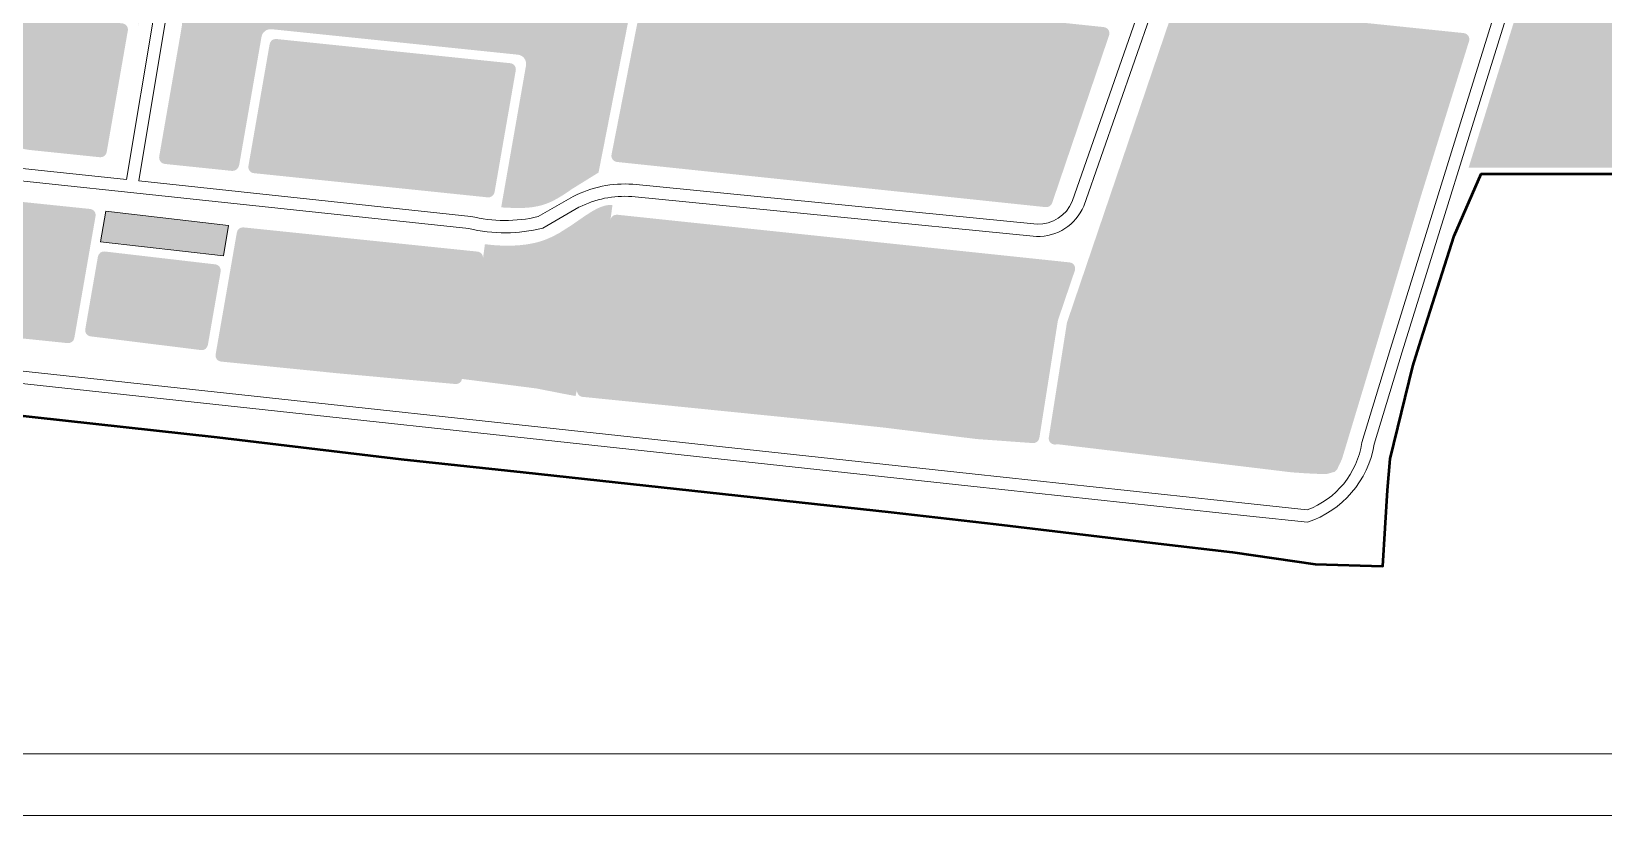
# Model space of a CAD drawing. Header units: millimetres. Extents: x 4297 to 8427, y -1478 to 1634.
# Drawn here: x 8071.6 to 8198.9, y -1477.7 to -1414.2 of the extents above; entities that cross this region are included whole.
import ezdxf

# ---------------------------------------------------------------- set-up
doc = ezdxf.new("R2010")
doc.units = ezdxf.units.MM
doc.header["$LTSCALE"] = 0.1
for name, color, linetype, lineweight in [('1_CARTIGLIO', 7, 'Continuous', 9), ('4_ RETINO PARCHEGGIO', 4, 'Continuous', 9), ('4_AREA DI PROGETTO', 1, 'Continuous', 50), ('4_PISTACICL', 30, 'Continuous', 20), ('4_RETINO ASILO', 2, 'Continuous', 9), ('4_RETINO VERDE PUBBLICO', 3, 'Continuous', 9), ('4L - Strade', 10, 'Continuous', 20), ('_mu 2', 1, 'Continuous', 9)]:
    doc.layers.add(name, color=color, linetype=linetype, lineweight=lineweight)

msp = doc.modelspace()

# ---------------------------------------------------------------- hatches: boundary and pattern name
at = {"layer": '4_ RETINO PARCHEGGIO', "ltscale": 5, "transparency": 33554687}
h = msp.add_hatch(color=256, dxfattribs=at)
h.dxf.hatch_style = 1
h.paths.add_polyline_path([(8109.706610576746, -1431.540139554719), (8109.058800710152, -1431.502178588474), (8108.691669395625, -1431.467516358318), (8108.330110133743, -1431.424181756185), (8108.172872029356, -1432.609744428727), (8106.479153794433, -1442.343788238822), (8112.50548541521, -1443.116360951487), (8114.958812305119, -1443.597180222364), (8115.668727546514, -1443.727307792686), (8115.800506228188, -1443.202124645267), (8118.497825279481, -1429.439353974437), (8118.664486832435, -1428.244421708012), (8118.496378500341, -1428.241247254566), (8118.328722489934, -1428.253719611703), (8118.162937601668, -1428.280321829506), (8117.999646002119, -1428.319325407814), (8117.840603263715, -1428.368513777642), (8117.684586285988, -1428.426550911865), (8117.531628267241, -1428.491965218173), (8117.381468102695, -1428.563551299648), (8117.114627273879, -1428.706308076625), (8116.854609346873, -1428.861076163852), (8116.348759729342, -1429.192486786073), (8115.356789048281, -1429.881137339843), (8114.338548511376, -1430.526982807457), (8113.804640801458, -1430.809626941043), (8113.250665700298, -1431.050916229617), (8113.056333880803, -1431.121985809786), (8112.85974044879, -1431.186537450173), (8112.661191697369, -1431.244731208631), (8112.460974613909, -1431.296889197652), (8112.259483203114, -1431.343288432035), (8112.056818799292, -1431.38425453756), (8111.85319203725, -1431.420060044914), (8111.648765202694, -1431.450964930396), (8111.327337342909, -1431.49008887679), (8111.004800983896, -1431.518617687403), (8110.6809267656, -1431.537321501872), (8110.356654042493, -1431.546788985558), (8110.031022113919, -1431.547571407963)])
h = msp.add_hatch(color=256, dxfattribs=at)
h.dxf.hatch_style = 1
h.paths.add_polyline_path([(8087.580475437223, -1429.91480561317), (8077.631549234618, -1428.755153100105), (8077.202311143994, -1431.222046526028), (8087.151136355581, -1432.381687267523)])
at = {"layer": '4_RETINO ASILO', "transparency": 33554687}
h = msp.add_hatch(color=256, dxfattribs=at)
h.dxf.hatch_style = 1
h.paths.add_polyline_path([(8188.032114965786, -1414.956640179463, 0.4659287461962187), (8187.602577435441, -1414.322835455886), (8164.642764434408, -1411.946250326443, 0.3500097569056167), (8164.117812089828, -1412.282893973899), (8155.46384084223, -1437.78032624394), (8153.995437102808, -1447.083028335282, 0.5747369514575991), (8154.665082407181, -1447.629076739636), (8170.83064106885, -1449.568019147313), (8173.643141068854, -1449.90951914741), (8174.826641068896, -1449.991519147347), (8175.94364106898, -1450.042519147325), (8176.518141068851, -1450.042519147325), (8177.139141068895, -1449.86851914721), (8177.346141068949, -1449.661519147272), (8177.539391068902, -1449.254269147341), (8177.732641068855, -1448.84701914741), (8180.541141068898, -1439.532519147549), (8184.146641068961, -1427.476019147135)])
at = {"layer": '4_RETINO VERDE PUBBLICO'}
h = msp.add_hatch(color=256, dxfattribs=at)
h.dxf.hatch_style = 1
h.paths.add_polyline_path([(8079.131765966522, -1407.781904233806, -0.2082085298665943), (8076.507380868459, -1399.755979345322), (8075.247364186084, -1406.89531847274, -0.4142135623730764), (8074.378426502401, -1407.503551406635), (8071.619144402396, -1407.219280373725, 0.3995389739464241), (8071.073746372914, -1407.64043500551), (8070.500817677925, -1411.355255007376, 0.428126960046668), (8070.942196852836, -1411.928674499231), (8079.586213496281, -1412.846233505317, -0.4284639220064919), (8080.248151576679, -1413.707206882382, 0.1900022545374702)])
edge = h.paths.add_edge_path()
edge.add_line((8101.269993597111, -1391.826314210894), (8103.175275203244, -1382.009615891202))
edge.add_arc((8102.558998943119, -1382.005475286452), 0.6162901698081829, 359.6150499013746, 443.3235789071551)
edge.add_line((8102.630650075862, -1381.393364439808), (8094.873058552474, -1379.872980215683))
edge.add_arc((8095.113468187914, -1378.646316770729), 1.249999999999932, 168.9113421386909, 258.9113421386899, ccw=False)
edge.add_line((8093.886804742959, -1378.40590713529), (8094.656115576361, -1374.480584111435))
edge.add_arc((8099.808102045171, -1375.490304580278), 5.250000000000327, 117.49007419144289, 168.9113421387035, ccw=False)
edge.add_line((8097.384728598156, -1370.833077815742), (8100.649991552973, -1368.903774953624))
edge.add_arc((8098.951941912273, -1365.560254740179), 3.750000000000475, 296.9243221183434, 348.9113421386982)
edge.add_line((8102.631932247138, -1366.281483646495), (8105.692390283852, -1350.665836662935))
edge.add_arc((8105.20172490587, -1350.56967280876), 0.4999999999998301, 348.911342138692, 439.0162614634485)
edge.add_line((8105.296990098928, -1350.078832159474), (8104.609286059611, -1349.945358580691))
edge.add_arc((8106.181161745072, -1341.846487867471), 8.24999999999984, 169.0211036309185, 259.0162614635226, ccw=False)
edge.add_line((8098.082158218787, -1340.275296637474), (8100.513401719059, -1327.742990380902))
edge.add_arc((8100.022553020497, -1327.647766669993), 0.4999999999996172, 349.0211036309017, 449.3754633954624)
edge.add_line((8100.028003022597, -1327.147796373398), (8095.71050037404, -1326.301915639939))
edge.add_arc((8095.614368484425, -1326.792587281466), 0.5000000000001271, 78.9150746676125, 170.5244570865996)
edge.add_line((8095.121190502748, -1326.71027398735), (8093.398267325203, -1337.033123830835))
edge.add_arc((8092.658500352686, -1336.90965388966), 0.7499999999998731, 258.94549375496047, 350.524457086626, ccw=False)
edge.add_line((8092.514693294666, -1337.645737804756), (8083.95760267434, -1335.973958267014))
edge.add_arc((8083.861731302326, -1336.464680877078), 0.4999999999999505, 78.94549375494553, 170.5244570866125)
edge.add_line((8083.368553320648, -1336.382367582961), (8082.627276890491, -1340.823706222292))
edge.add_arc((8083.120454872169, -1340.906019516409), 0.5000000000001739, 170.5244570866596, 258.9727463278946)
edge.add_line((8083.024816921792, -1341.396787671904), (8085.758268116719, -1341.929466222485))
edge.add_arc((8085.614811191152, -1342.665618455727), 0.7500000000001333, -9.475542913382526, 78.97274632787258, ccw=False)
edge.add_line((8086.354578163669, -1342.789088396901), (8085.187891528388, -1349.779261323571))
edge.add_line((8085.187891528388, -1349.779261323571), (8084.822449659516, -1351.967538407277))
edge.add_arc((8085.315623211705, -1352.04987823616), 0.4999999999997544, 170.5213743517283, 258.9113421387201)
edge.add_line((8085.21945935753, -1352.540543614142), (8093.496971347176, -1354.162825298621))
edge.add_arc((8093.256561711738, -1355.389488743576), 1.249999999999932, -11.088657861309116, 78.91134213868992, ccw=False)
edge.add_line((8094.483225156692, -1355.629898379015), (8093.713914323291, -1359.555221402869))
edge.add_arc((8088.56192785448, -1358.545500934027), 5.250000000000796, 297.49007419144124, 348.9113421387032, ccw=False)
edge.add_line((8090.985301301494, -1363.202727698563), (8087.720038346677, -1365.13203056068))
edge.add_arc((8089.418087987377, -1368.475550774126), 3.750000000000427, 116.9243221183515, 168.9113421386197)
edge.add_line((8085.738097652514, -1367.754321867804), (8084.860120103304, -1372.728714852432))
edge.add_line((8084.860120103304, -1372.728714852432), (8083.420816302016, -1381.127853294905))
edge.add_line((8083.420816302016, -1381.127853294905), (8081.513172404, -1391.95090399536))
edge.add_line((8081.513172403999, -1391.950903995361), (8080.220713356652, -1398.851559516366))
edge.add_arc((8087.038689816904, -1400.754396795423), 7.078530407021162, 164.4060494301856, 223.5327388167462)
edge.add_arc((8072.175055645205, -1412.160437616707), 11.71993753504264, -10.644065760020396, 33.863673016230905, ccw=False)
edge.add_line((8083.693335045887, -1414.325195218181), (8081.955226911713, -1424.321642736444))
edge.add_arc((8082.47852249851, -1424.400830008319), 0.5292531484913967, 171.3950488221234, 267.3251585803963)
edge.add_line((8082.453823400657, -1424.929506515981), (8087.879540726317, -1425.491113620574))
edge.add_arc((8087.87439189883, -1424.925237537711), 0.5658995066098127, 270.5213119137791, 352.7296289951131)
edge.add_line((8088.435741583628, -1424.99685305949), (8090.240501407736, -1414.624637166472))
edge.add_arc((8090.979399444083, -1414.753205015799), 0.7499999999999772, 84.09045276542071, 170.1293879365361, ccw=False)
edge.add_line((8091.056618156606, -1414.00719075961), (8101.027292626381, -1415.039238926465))
edge.add_line((8101.027292626381, -1415.039238926465), (8110.997967096154, -1416.071287093321))
edge.add_arc((8110.920748383633, -1416.817301349509), 0.7499999999998496, -9.870612063485282, 84.09045276556111, ccw=False)
edge.add_line((8111.659646419981, -1416.945869198835), (8109.648121533166, -1428.444835070827))
edge.add_line((8109.648121533166, -1428.444835070826), (8110.637447217163, -1428.49088213306))
edge.add_line((8110.637447217162, -1428.49088213306), (8111.133136149439, -1428.495781253709))
edge.add_line((8111.133136149439, -1428.495781253709), (8111.628534108518, -1428.478043968918))
edge.add_line((8111.628534108517, -1428.478043968918), (8111.961171815499, -1428.450935179082))
edge.add_line((8111.961171815499, -1428.450935179082), (8112.292404964546, -1428.409037097862))
edge.add_line((8112.292404964546, -1428.409037097862), (8112.68668406364, -1428.331805694848))
edge.add_line((8112.68668406364, -1428.331805694848), (8113.010810448632, -1428.246326579136))
edge.add_line((8113.010810448632, -1428.246326579136), (8113.328779477017, -1428.139365898482))
edge.add_line((8113.328779477017, -1428.139365898482), (8113.577072478542, -1428.03760879071))
edge.add_line((8113.577072478542, -1428.03760879071), (8113.820311810288, -1427.924332040592))
edge.add_line((8113.820311810287, -1427.924332040592), (8114.226760124833, -1427.707807770934))
edge.add_line((8114.226760124833, -1427.707807770934), (8114.620454378512, -1427.4701551793))
edge.add_line((8114.620454378511, -1427.4701551793), (8115.004574881748, -1427.217562174712))
edge.add_line((8115.004574881748, -1427.217562174712), (8115.382350250004, -1426.95561971422))
edge.add_line((8115.382350250004, -1426.95561971422), (8116.456901028475, -1426.289227288815))
edge.add_line((8116.456901028474, -1426.289227288815), (8117.531451806946, -1425.622834863409))
edge.add_line((8117.531451806946, -1425.622834863409), (8119.163573386659, -1417.314781924439))
edge.add_line((8119.163573386659, -1417.314781924439), (8120.59657946416, -1410.003027682721))
edge.add_arc((8119.860581397187, -1409.858781901458), 0.7500000000001368, 348.91134213872, 444.1131651915741)
edge.add_line((8119.937504378663, -1409.112737093875), (8113.076098033792, -1408.405273108063))
edge.add_line((8113.076098033792, -1408.405273108064), (8099.337469836621, -1405.712492348117))
edge.add_arc((8099.481725590712, -1404.976496235756), 0.7499999999997748, 169.0162614634175, 258.91056577562847, ccw=False)
edge.add_line((8098.745464616783, -1404.833598446167), (8101.269993597111, -1391.826314210894))
at = {"layer": '4_RETINO VERDE PUBBLICO', "ltscale": 5, "transparency": 33554687}
h = msp.add_hatch(color=256, dxfattribs=at)
h.dxf.hatch_style = 1
h.paths.add_polyline_path([(8077.543004485564, -1432.016835635035, 0.3978362100470579), (8076.992517429042, -1432.427761367088), (8075.968783475049, -1438.311308554919, 0.4285075141894756), (8076.399679929653, -1438.893198682566), (8085.341475795796, -1440.005155576655, 0.4000508814541364), (8085.895773247711, -1439.59470921864), (8086.931636873411, -1433.642879804751, 0.4307948115462683), (8086.496930023413, -1433.060510303066)])
at = {"layer": '_mu 2', "ltscale": 5, "transparency": 33554687}
h = msp.add_hatch(color=256, dxfattribs=at)
h.dxf.hatch_style = 1
h.paths.add_polyline_path([(8317.383245057497, -1408.784219969633), (8344.017527701006, -1408.526172858991), (8344.75861220333, -1416.639235246237), (8344.719112202829, -1418.490735250176), (8344.48111220282, -1420.055235245791), (8343.533001095853, -1422.597035103754), (8342.179179407101, -1425.233715901907), (8317.3832450575, -1425.233715901907)])
h.paths.add_polyline_path([(8192.971706780438, -1409.185446936494), (8217.278187269405, -1409.185026316238), (8217.277055503117, -1425.233715901261), (8187.990128365278, -1425.231650563985)])
edge = h.paths.add_edge_path()
edge.add_line((8340.512552724042, -1398.070696235444), (8338.728641068925, -1394.148019147359))
edge.add_line((8338.728641068923, -1394.148019147359), (8336.117250956911, -1389.22836458868))
edge.add_line((8336.117250956913, -1389.22836458868), (8316.912201909505, -1389.228364588679))
edge.add_line((8316.912201909505, -1389.228364588679), (8316.912201909505, -1404.536209533015))
edge.add_line((8316.912201909505, -1404.536209533015), (8317.195172594624, -1404.536209533015))
edge.add_line((8317.195172594624, -1404.536209533015), (8325.958320237265, -1404.320696235754))
edge.add_arc((8325.95663287578, -1400.563338959519), 3.757357655116458, 270.0257305010005, 322.2618187034535)
edge.add_line((8328.928010834323, -1402.863045370335), (8331.420024096293, -1400.064603961982))
edge.add_arc((8335.538320237258, -1403.320696235755), 5.250000000002046, 90.00000000000989, 141.6686708643981, ccw=False)
edge.add_line((8335.538320237258, -1398.070696235753), (8340.512552724042, -1398.070696235444))
h = msp.add_hatch(color=256, dxfattribs=at)
h.dxf.hatch_style = 1
h.paths.add_polyline_path([(8162.109846919328, -1402.029509009539), (8131.045217064489, -1395.935090896907), (8130.019917398526, -1401.161275583421, 0.4140798656899579), (8130.611575733888, -1402.041290845949), (8131.638298314707, -1402.242708269057, -0.4142135623730957), (8132.229890818929, -1403.123059510861), (8130.966859355591, -1409.561345254388, -0.3670599882647442), (8130.205519206319, -1410.171448724003), (8158.734017861045, -1413.112957265118, 0.3492482425265608), (8159.519421216371, -1412.607784945621), (8161.099764789749, -1407.951575435239)])
edge = h.paths.add_edge_path()
edge.add_line((8119.040924197997, -1429.038274705154), (8131.065726128716, -1430.306272008098))
edge.add_line((8131.065726128716, -1430.306272008098), (8138.378111368539, -1431.077352048801))
edge.add_line((8138.378111368539, -1431.077352048801), (8143.545615735799, -1431.622257622996))
edge.add_line((8143.545615735799, -1431.622257622996), (8155.68315443016, -1432.902142848342))
edge.add_arc((8155.630720889627, -1433.3993859718), 0.4999999999995481, -18.74749997382048, 83.98049141155008, ccw=False)
edge.add_line((8156.104192966717, -1433.560085045271), (8154.733015160431, -1437.600023733038))
edge.add_line((8154.733015160431, -1437.600023733038), (8153.230272896009, -1447.120268901762))
edge.add_arc((8152.736387782825, -1447.042310611802), 0.499999999999314, 265.87715724085183, 351.0300412587749, ccw=False)
edge.add_line((8152.700440232982, -1447.541016711284), (8148.143141068851, -1447.212519147251))
edge.add_line((8148.143141068851, -1447.212519147251), (8140.671297544191, -1446.288146735054))
edge.add_line((8140.671297544191, -1446.288146735054), (8136.521641068954, -1445.843019147241))
edge.add_line((8136.521641068954, -1445.843019147241), (8132.353646308657, -1445.422275800598))
edge.add_line((8132.353646308657, -1445.422275800598), (8128.18565154836, -1445.001532453955))
edge.add_line((8128.185651548361, -1445.001532453955), (8122.213302628032, -1444.398646362064))
edge.add_line((8122.213302628032, -1444.398646362064), (8116.240953707704, -1443.795760270173))
edge.add_arc((8116.29117160617, -1443.298288499443), 0.4999999999993697, 168.9113421386564, 264.2357338538183, ccw=False)
edge.add_line((8115.800506228188, -1443.202124645267), (8118.497825279481, -1429.439353974437))
edge.add_arc((8118.988490657463, -1429.535517828612), 0.4999999999992745, 83.98049141144298, 168.9113421387459, ccw=False)
edge = h.paths.add_edge_path()
edge.add_line((8121.830691815553, -1409.975723290445), (8133.855493746272, -1411.243720593389))
edge.add_line((8133.855493746272, -1411.243720593389), (8140.144116833575, -1411.906846452748))
edge.add_line((8140.144116833575, -1411.906846452748), (8146.335383353355, -1412.559706208287))
edge.add_line((8146.335383353356, -1412.559706208287), (8158.457541851598, -1413.837969615052))
edge.add_arc((8158.405108311064, -1414.33521273851), 0.4999999999995481, -18.74749997382048, 83.98049141155008, ccw=False)
edge.add_line((8158.878580388155, -1414.495911811982), (8154.265652973851, -1428.087106068085))
edge.add_arc((8153.792180896759, -1427.926406994614), 0.5000000000004369, 263.9804914115569, 341.2525000262253, ccw=False)
edge.add_line((8153.739747356225, -1428.423650118073), (8148.220714237386, -1427.841676365143))
edge.add_line((8148.220714237386, -1427.841676365143), (8146.231783380714, -1427.631946593582))
edge.add_line((8146.231783380714, -1427.631946593582), (8143.439139899762, -1427.337466532785))
edge.add_line((8143.439139899762, -1427.337466532785), (8130.959250292678, -1426.021480917887))
edge.add_line((8130.959250292678, -1426.021480917887), (8119.022664177797, -1424.762785840227))
edge.add_arc((8119.075097718332, -1424.265542716768), 0.499999999999822, 168.9113421386729, 263.980491411501, ccw=False)
edge.add_line((8118.58443234035, -1424.169378862593), (8121.287592897037, -1410.376802559728))
edge.add_arc((8121.778258275019, -1410.472966413903), 0.4999999999992745, 83.98049141144372, 168.9113421387459, ccw=False)
h = msp.add_hatch(color=256, dxfattribs=at)
h.dxf.hatch_style = 1
edge = h.paths.add_edge_path()
edge.add_line((8088.787471101369, -1430.065798162549), (8098.294049788532, -1431.049808535858))
edge.add_line((8098.294049788532, -1431.049808535858), (8107.731752483771, -1432.026689668169))
edge.add_arc((8107.680273299161, -1432.524032538105), 0.5000000367246761, -9.870607553679577, 84.09044825557038, ccw=False)
edge.add_line((8108.172872032987, -1432.609744405179), (8106.479153798064, -1442.343788215274))
edge.add_arc((8105.986555144521, -1442.258076364969), 0.499999954755149, 264.2357290279947, 350.12939276239604, ccw=False)
edge.add_line((8105.936337208699, -1442.755548086454), (8096.408547078217, -1441.886065480975))
edge.add_line((8096.408547078217, -1441.886065480975), (8086.966431161962, -1440.935758689728))
edge.add_arc((8087.017703227781, -1440.438394498656), 0.4999999632944807, 170.1293831338847, 264.11430774254643, ccw=False)
edge.add_line((8086.525104580229, -1440.352682564107), (8088.243393269227, -1430.477429097935))
edge.add_arc((8088.735991996909, -1430.563141049206), 0.5000000451050884, 84.0904575885694, 170.1293828200881, ccw=False)
edge = h.paths.add_edge_path()
edge.add_line((8091.443495176431, -1414.801242780217), (8100.950073917489, -1415.785253159105))
edge.add_line((8100.950073917489, -1415.785253159105), (8110.387776669004, -1416.762134297242))
edge.add_arc((8110.336297484395, -1417.259477167177), 0.5000000367236115, -9.870607553812874, 84.09044825561023, ccw=False)
edge.add_line((8110.82889621822, -1417.345189034252), (8109.110553489139, -1427.220753375915))
edge.add_arc((8108.617954835463, -1427.135041525564), 0.4999999548944665, 264.09044794223314, 350.1293927597127, ccw=False)
edge.add_line((8108.566475656558, -1427.632384313823), (8099.094334910273, -1426.651938555311))
edge.add_line((8099.094334910273, -1426.651938555311), (8089.622194163987, -1425.671492796799))
edge.add_arc((8089.673673262742, -1425.174149991817), 0.4999999632758961, 170.1293834267805, 264.09045727503764, ccw=False)
edge.add_line((8089.181074614769, -1425.088438059789), (8090.89941734385, -1415.212873718126))
edge.add_arc((8091.392016071972, -1415.298585666876), 0.5000000451062178, 84.09045758863527, 170.1293831132974, ccw=False)
edge = h.paths.add_edge_path()
edge.add_line((8057.415398098585, -1426.610526692617), (8066.921976788402, -1427.594537066201))
edge.add_line((8066.921976788402, -1427.594537066201), (8076.359679483641, -1428.571418198512))
edge.add_arc((8076.308200299032, -1429.068761068447), 0.5000000367236115, -9.870607553812874, 84.09044825561023, ccw=False)
edge.add_line((8076.800799032857, -1429.154472935522), (8075.082457037155, -1439.030033062349))
edge.add_arc((8074.589858383479, -1438.944321211996), 0.4999999548955477, 264.0899238377274, 350.1293927596086, ccw=False)
edge.add_line((8074.538374655208, -1439.441663529338), (8055.603367685456, -1437.48164912446))
edge.add_arc((8055.645576137214, -1436.983433899194), 0.4999999640873251, 170.131367882933, 265.15750426207575, ccw=False)
edge.add_line((8055.152974520081, -1436.897739028377), (8056.871329114765, -1427.022106790948))
edge.add_arc((8057.36391899413, -1427.107869579288), 0.5000000451169001, 84.09045758928983, 170.1234697405162, ccw=False)
edge = h.paths.add_edge_path()
edge.add_line((8060.554433818194, -1405.320574695832), (8058.846510562362, -1415.665226801081))
edge.add_arc((8059.339119755576, -1415.750878105958), 0.4999999632658387, 170.1364350957871, 264.090457275757)
edge.add_line((8059.287640656827, -1416.24822091093), (8062.560106883357, -1416.586948524635))
edge.add_arc((8062.019575806202, -1421.809048428383), 5.250000119056467, 32.421782199001996, 84.09045191801567, ccw=False)
edge.add_line((8066.451227739532, -1418.994272701631), (8068.641874909419, -1422.034415690192))
edge.add_arc((8071.834235823852, -1420.05285864067), 3.757357655123044, 211.8286340619782, 264.0647222644366)
edge.add_line((8071.445706374408, -1423.790074371054), (8077.158565753949, -1424.381403054934))
edge.add_arc((8077.210044932848, -1423.884060266661), 0.4999999549075637, 264.090447943018, 350.1364481442757)
edge.add_line((8077.702654137333, -1423.969711457919), (8079.415510230036, -1414.118496967642))
edge.add_arc((8078.922900945282, -1414.032845759686), 0.5000000368499192, 350.1364478346873, 443.9407607469662)
edge.add_line((8078.975679280824, -1413.535639078167), (8069.540952457195, -1412.534146493867))
edge.add_line((8069.540952457195, -1412.534146493867), (8070.513677926075, -1406.351439724666))
edge.add_line((8070.513677926075, -1406.351439724666), (8060.554433818194, -1405.320574695832))

# ---------------------------------------------------------------- linework, layer by layer
at = {"layer": '1_CARTIGLIO'}
for points in [[(8007.273354019462, -1477.721550842565), (8427.273354019462, -1477.721550842565), (8427.273354019462, -1180.721550842565), (8007.273354019462, -1180.721550842565)], [(8012.273354019462, -1472.721550842565), (8422.273354019462, -1472.721550842565), (8422.273354019462, -1185.721550842565), (8012.273354019462, -1185.721550842565)]]:
    msp.add_lwpolyline(points, close=True, dxfattribs=at)
at = {"layer": '4_ RETINO PARCHEGGIO', "ltscale": 5, "transparency": 33554687}
msp.add_lwpolyline([(8087.580475437223, -1429.91480561317), (8077.631549234618, -1428.755153100105), (8077.202311143994, -1431.222046526028), (8087.151136355581, -1432.381687267523)], close=True, dxfattribs=at)
at = {"layer": '4_AREA DI PROGETTO', "ltscale": 5}
msp.add_lwpolyline([(8054.435142738446, -1443.535461794908), (8086.658641068228, -1447.064019146419), (8101.55314106805, -1448.831519146492), (8111.416141068179, -1449.90401914627), (8126.326641068175, -1451.52101914682), (8141.240641068049, -1453.140019146769), (8149.732641068135, -1454.120519146366), (8162.855891068139, -1455.664519146594), (8168.873641068197, -1456.372519146695), (8175.561141068198, -1457.35101914643), (8181.057502404789, -1457.515685441837), (8181.416391068162, -1451.344269146487), (8181.643141068133, -1448.806019146504), (8183.463391068124, -1441.301269146657), (8184.123641068198, -1439.236019146671), (8186.830641068133, -1430.749519146557), (8189.018647795288, -1425.733715901262), (8342.179179407101, -1425.733715901907), (8343.92361941433, -1422.906120565387), (8344.973333120597, -1420.14309062754), (8345.21911220295, -1418.490735245931), (8345.248391068155, -1417.472269146514), (8345.255538128516, -1416.490954148173)], dxfattribs=at)
at = {"layer": '4_PISTACICL'}
for points in [[(8056.833807466235, -1441.191828911667), (8147.683062146611, -1451.024943571563), (8170.279350401053, -1453.470664167463), (8174.931873711917, -1453.959229406014, 0.2764612249446981), (8180.35460976075, -1447.637821985435), (8182.609800872171, -1440.158392536727), (8188.27933571631, -1421.896206739278), (8192.434064761039, -1408.513374489582), (8194.166225277913, -1404.05175822751, -0.1129694760891347), (8195.080111510952, -1402.37982781431), (8199.906195065218, -1397.543115452756), (8212.673166863717, -1383.661683438604, 0.2827379449538814), (8213.121831692935, -1378.108698287158), (8200.464321047992, -1356.301469069288)], [(8056.941414499101, -1440.197635406117), (8147.790669179476, -1450.030750066013), (8170.385372468466, -1452.476299112383), (8174.910487520941, -1452.951485106598, 0.2727297887671009), (8179.350218010615, -1447.504906922472), (8181.653554840546, -1439.865800316897), (8187.324300598853, -1421.599714033758), (8191.48930812115, -1408.183773694562), (8193.217704043926, -1403.731854094023, -0.1120583304323632), (8194.352454054973, -1401.693316111547), (8199.183936355066, -1396.851193114145), (8211.897242528952, -1383.028111328326, 0.2777829808975134), (8212.242319180143, -1378.585467059311), (8199.599450283185, -1356.803463651115)]]:
    msp.add_lwpolyline(points, format="xyb", dxfattribs=at)
at = {"layer": '4L - Strade'}
for points in [[(8199.477549312147, -1332.631603173934), (8197.554244027055, -1351.509601624925, -0.3439578452618753), (8193.120729606095, -1356.808336880756), (8172.774001066582, -1361.491814785517, 0.3362947159709961), (8169.689145657481, -1364.067089235915), (8167.186260414754, -1386.517854946076), (8165.798585198148, -1398.965237925521), (8163.70401984893, -1408.610728300554), (8156.819968212038, -1428.33662159047, -0.3128060796375571), (8152.998057903651, -1430.796919683268), (8120.224734156265, -1427.566172509006, 0.1363844706507145), (8115.949894209164, -1428.435275820499), (8113.009517078972, -1430.130839080111, -0.1199294433176218), (8107.017875171016, -1430.157949736526), (8079.381583777817, -1427.19779986812), (8068.183003908256, -1426.020164088382), (8058.894546840484, -1425.043395650425)], [(8079.307560596281, -1426.184501589974), (8081.590343485474, -1412.455704615495, 0.2737336724030265), (8079.701851278931, -1406.69287577064, -0.2210851618762607), (8077.981261271691, -1398.342471218538), (8086.018023871487, -1354.265325549686)], [(8080.303608921321, -1426.290838851733), (8082.572626026797, -1412.644830148858, 0.2682868076401179), (8080.445879276598, -1406.016504531493, -0.2189373050359283), (8078.960291073096, -1398.547902639345), (8087.001804346171, -1354.444702185931)], [(8166.136829792563, -1386.905675840769), (8164.810442668753, -1398.803307441797), (8162.739749551709, -1408.338865994587), (8155.885836123482, -1427.978399809087, -0.3076707200733749), (8153.062064247521, -1429.798382217396), (8120.309433909471, -1426.569674969698, 0.1375185665593512), (8115.471975182947, -1427.556517302215), (8112.634535822986, -1429.192721679105, -0.1182896382614551), (8107.189155235446, -1429.170575689482), (8080.303608921321, -1426.290838851733)]]:
    msp.add_lwpolyline(points, format="xyb", dxfattribs=at)
msp.add_lwpolyline([(8079.307560596281, -1426.184501589974), (8068.287586620083, -1425.025647896263), (8058.999129552169, -1424.048879458291)], dxfattribs=at)

doc.saveas('drawing.dxf')
